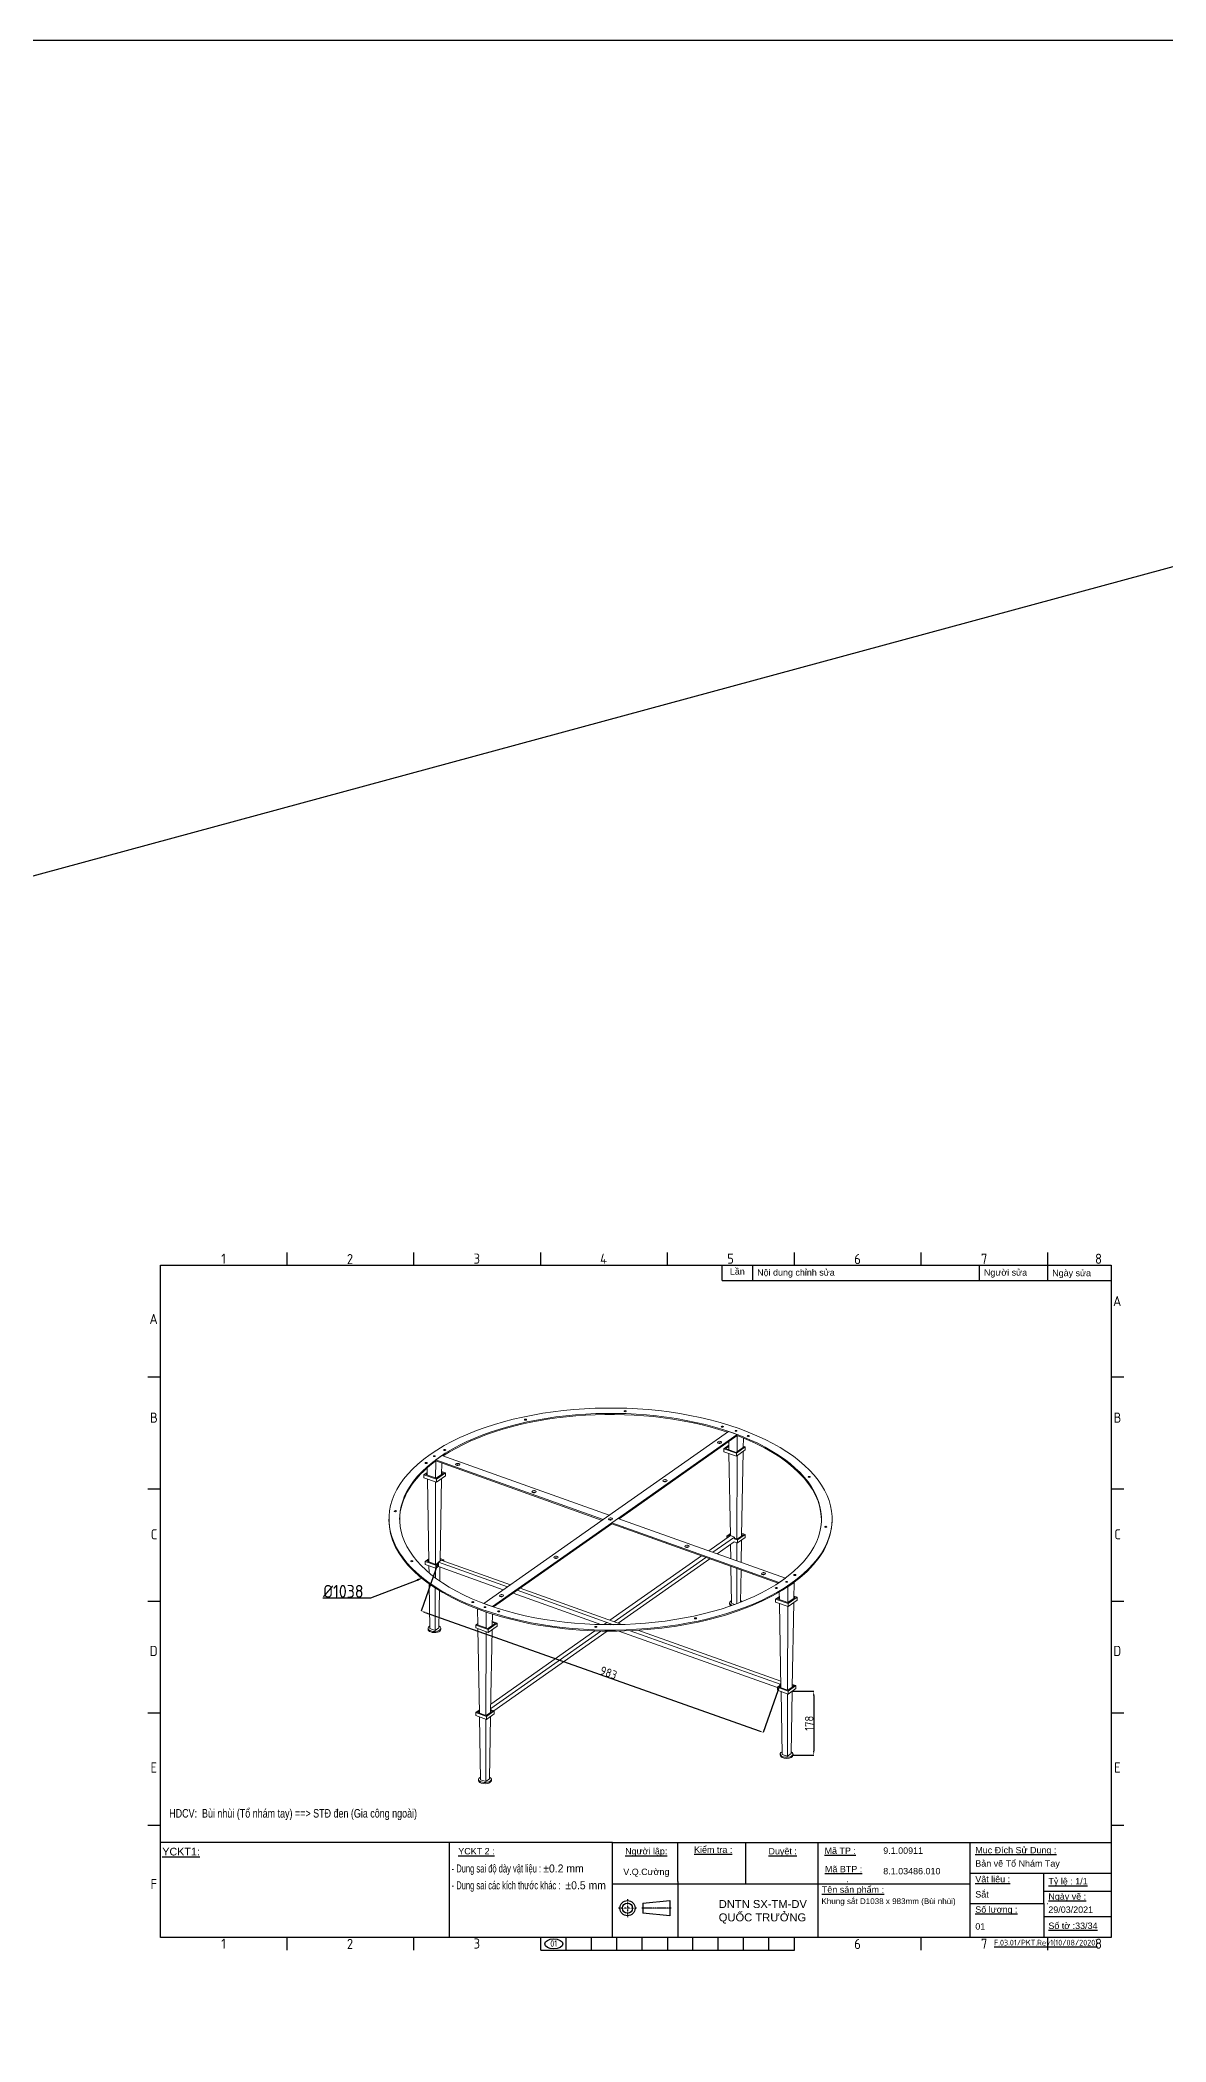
# Model space of a CAD drawing. Header units: millimetres. Extents: x -205945 to -46279, y 28253 to 108078.
# Drawn here: x -73984 to -71346, y 42324 to 47014 of the extents above; entities that cross this region are included whole.
import ezdxf

# ---------------------------------------------------------------- set-up
doc = ezdxf.new("R2010")
doc.units = ezdxf.units.MM
doc.header["$PDMODE"] = 2
for name, pattern in [('CENTER', [2, 1.25, -0.25, 0.25, -0.25]), ('CENTERX2', [4, 2.5, -0.5, 0.5, -0.5]), ('CONTPVMNIL', [0])]:
    doc.linetypes.add(name, pattern=pattern)
doc.layers.get('0').update_dxf_attribs({"linetype": 'CONTPVMNIL'})
doc.layers.get('DEFPOINTS').update_dxf_attribs({"color": 6})
for name, color, linetype in [('CENTER', 1, 'CENTERX2'), ('FRAME050', 6, 'Continuous'), ('MAIN', 7, 'Continuous')]:
    doc.layers.add(name, color=color, linetype=linetype)
doc.styles.add('ISOCP', font='isocp')
doc.styles.add('SLDTEXTSTYLE3', font='TXT', dxfattribs={"width": 0.65, "bigfont": 'bigfont'})
doc.styles.get("Standard").update_dxf_attribs({"font": 'isocp.shx'})
doc.styles.add('style1', font='arial.ttf', dxfattribs={"width": 0.75})
doc.dimstyles.new('Dim20$0', dxfattribs={"dimtxt": 20, "dimasz": 10, "dimexe": 0, "dimexo": 0, "dimgap": 0.6, "dimtad": 1, "dimtoh": 1, "dimdsep": 46, "dimtxsty": 'ISOCP', "dimcen": 0, "dimclrd": 3, "dimclre": 3, "dimclrt": 7, "dimadec": 3, "dimazin": 2, "dimtp": 0.05, "dimtm": 0.05, "dimtfac": 0.7, "dimtofl": 0, "dimtmove": 0, "dimatfit": 3, "dimfxl": 0, "dimtolj": 1, "dimarcsym": 0})
doc.dimstyles.new('Dim20$3', dxfattribs={"dimtxt": 20, "dimasz": 10, "dimexe": 0, "dimexo": 0, "dimgap": 0.6, "dimtad": 1, "dimtoh": 1, "dimdsep": 46, "dimtxsty": 'ISOCP', "dimcen": 0, "dimclrd": 3, "dimclre": 3, "dimclrt": 7, "dimadec": 3, "dimazin": 2, "dimtp": 0.05, "dimtm": 0.05, "dimtfac": 0.7, "dimtofl": 0, "dimtmove": 0, "dimatfit": 3, "dimfxl": 0, "dimtolj": 1, "dimarcsym": 0})

# ---------------------------------------------------------------- blocks, each defined once
blk = doc.blocks.new('ẢERHAEEH')
at = {"layer": 'FRAME050'}
for p, q in [((-261.36, 213.96), (-261.36, 217.92)), ((-221.76, 213.96), (-221.76, 217.92)), ((-182.16, 213.96), (-182.16, 217.92)), ((-142.56, 213.96), (-142.56, 217.92)), ((-102.96, 213.96), (-102.96, 217.92)), ((-63.36, 213.96), (-63.36, 217.92)), ((-23.76, 213.96), (-23.76, 217.92)), ((-300.96, 178.96), (-304.92, 178.96)), ((0, 178.96), (-3.96, 178.96)), ((-300.96, 143.96), (-304.92, 143.96)), ((0, 143.96), (-3.96, 143.96)), ((-304.92, 108.96), (-300.96, 108.96)), ((-3.96, 108.96), (0, 108.96)), ((-300.96, 73.96), (-304.92, 73.96)), ((0, 73.96), (-3.96, 73.96)), ((-300.96, 38.96), (-304.92, 38.96)), ((0, 38.96), (-3.96, 38.96)), ((-261.36, 0), (-261.36, 3.96)), ((-221.76, 0), (-221.76, 3.96)), ((-182.16, 0), (-182.16, 3.96)), ((-182.16, 0), (-102.96, 0)), ((-174.24, 0), (-174.24, 3.96)), ((-166.32, 0), (-166.32, 3.96)), ((-158.4, 0), (-158.4, 3.96)), ((-150.48, 0), (-150.48, 3.96)), ((-142.56, 3.96), (-142.56, 0)), ((-134.64, 0), (-134.64, 3.96)), ((-126.72, 0), (-126.72, 3.96)), ((-118.8, 0), (-118.8, 3.96)), ((-110.88, 0), (-110.88, 3.96)), ((-102.96, 0), (-102.96, 3.96)), ((-63.36, 0), (-63.36, 3.96)), ((-23.76, 0), (-23.76, 3.96))]:
    blk.add_line(p, q, dxfattribs=at)
at = {"layer": 'MAIN', "color": 7, "linetype": 'Continuous'}
blk.add_lwpolyline([(-300.96, 213.96), (-3.96, 213.96), (-3.96, 3.96), (-300.96, 3.96)], close=True, dxfattribs=at)
at = {"layer": 'FRAME050', "style": 'ISOCP'}
for s, p in [('1', (-281.95, 214.36)), ('2', (-242.72, 214.28)), ('3', (-203.13, 214.42)), ('4', (-163.63, 214.36)), ('5', (-123.93, 214.42)), ('6', (-84.25, 214.28)), ('7', (-44.67, 214.36)), ('8', (-9.03, 214.36)), ('A', (-3.41, 201.17)), ('A', (-304.37, 195.59)), ('B', (-304.21, 164.74)), ('B', (-3.25, 164.74)), ('C', (-303.97, 128.3)), ('C', (-3.01, 128.3)), ('D', (-304.3, 91.87)), ('D', (-3.34, 91.87)), ('E', (-304.05, 55.44)), ('E', (-3.09, 55.44)), ('F', (-304.05, 19.01)), ('1', (-281.95, 0.4)), ('2', (-242.72, 0.32)), ('3', (-203.13, 0.46)), ('6', (-84.25, 0.32)), ('7', (-44.67, 0.4)), ('8', (-9.03, 0.4))]:
    blk.add_text(s, height=3.17, dxfattribs=at).set_placement(p)
blk = doc.blocks.new('*D176')
at = {"color": 3, "lineweight": -2, "ltscale": 30, "transparency": 16777216}
for p, q in [((-73208.5, 43364.1), (-73100.1, 43406)), ((-73321.1, 43364.1), (-73208.5, 43364.1))]:
    blk.add_line(p, q, dxfattribs=at)
at = {"color": 3, "ltscale": 30, "transparency": 16777216}
blk.add_solid([(-73101, 43408.4), (-73099.2, 43403.7), (-73086.1, 43411.5)], dxfattribs=at)
at = {"layer": 'DEFPOINTS', "color": 0, "ltscale": 30, "transparency": 16777216}
for p in [(-72100.8, 43792.8), (-73086.1, 43411.5)]:
    blk.add_point(p, dxfattribs=at)
at = {"color": 7, "ltscale": 30, "transparency": 16777216, "insert": (-73273.1, 43379.7), "char_height": 30, "attachment_point": 5, "style": 'ISOCP'}
blk.add_mtext('\\A1;%%C1038', dxfattribs=at)
blk = doc.blocks.new('*D177')
at = {"color": 3, "lineweight": -2, "ltscale": 30, "transparency": 16777216}
for p, q in [((-73050.9, 43447), (-73091.1, 43333.6)), ((-73081.7, 43330.3), (-72299.1, 43052.6)), ((-72249.4, 43162.6), (-72289.7, 43049.2))]:
    blk.add_line(p, q, dxfattribs=at)
at = {"color": 3, "ltscale": 30, "transparency": 16777216}
for points in [[(-73081.1, 43331.8), (-73082.2, 43328.7), (-73091.1, 43333.6)], [(-72298.5, 43054.1), (-72299.7, 43051), (-72289.7, 43049.2)]]:
    blk.add_solid(points, dxfattribs=at)
at = {"layer": 'DEFPOINTS', "color": 0, "ltscale": 30, "transparency": 16777216}
for p in [(-73050.9, 43447), (-72249.4, 43162.6), (-72289.7, 43049.2)]:
    blk.add_point(p, dxfattribs=at)
at = {"color": 7, "ltscale": 30, "transparency": 16777216, "insert": (-72651.7, 43188.9), "char_height": 20, "attachment_point": 5, "rotation": 340.4628, "style": 'ISOCP'}
blk.add_mtext('\\A1;983', dxfattribs=at)
blk = doc.blocks.new('*D178')
at = {"color": 3, "lineweight": -2, "ltscale": 30, "transparency": 16777216}
for p, q in [((-72222.1, 43145.5), (-72171.2, 43145.5)), ((-72171.2, 43135.5), (-72171.2, 43005.7)), ((-72220.1, 42995.7), (-72171.2, 42995.7))]:
    blk.add_line(p, q, dxfattribs=at)
at = {"color": 3, "ltscale": 30, "transparency": 16777216}
for points in [[(-72172.9, 43135.5), (-72169.5, 43135.5), (-72171.2, 43145.5)], [(-72172.9, 43005.7), (-72169.5, 43005.7), (-72171.2, 42995.7)]]:
    blk.add_solid(points, dxfattribs=at)
at = {"layer": 'DEFPOINTS', "color": 0, "ltscale": 30, "transparency": 16777216}
for p in [(-72222.1, 43145.5), (-72220.1, 42995.7), (-72171.2, 42995.7)]:
    blk.add_point(p, dxfattribs=at)
at = {"color": 7, "ltscale": 30, "transparency": 16777216, "insert": (-72181.8, 43070.6), "char_height": 20, "attachment_point": 5, "rotation": 90, "style": 'ISOCP'}
blk.add_mtext('\\A1;178', dxfattribs=at)

msp = doc.modelspace()

# ---------------------------------------------------------------- linework, layer by layer
at = {"ltscale": 30}
msp.add_line((-135875.365, 28252.757), (-66788.624, 47014.308), dxfattribs=at)
at = {"color": 0, "linetype": 'Continuous', "lineweight": 0, "extrusion": (0, 0.865351, 0.501167)}
for p, q in [((-72370.644, 43754.363, 0), (-72664.607, 43547.693, 0)), ((-72644.25, 43540.42, 0), (-72350.287, 43747.09, 0)), ((-72350.337, 43744.459, 0), (-72627.29, 43549.748, 0)), ((-72370.059, 43721.875, 0), (-72381.739, 43713.663, 0)), ((-72377.555, 43714.015, 0), (-72370.015, 43719.316, 0)), ((-72350.287, 43747.09, 0), (-72370.644, 43754.363, 0)), ((-72370.21, 43730.487, 0), (-72369.875, 43711.271, 0)), ((-72335.712, 43717.53, 0), (-72353.126, 43705.288, 0)), ((-72352.425, 43703.191, 0), (-72331.528, 43717.882, 0)), ((-72350.224, 43744.417, 0), (-72350.334, 43707.251, 0)), ((-72335.989, 43738.843, 0), (-72336.367, 43717.07, 0)), ((-72336.355, 43717.76, 0), (-72335.712, 43717.53, 0)), ((-72331.528, 43717.882, 0), (-72336.323, 43719.595, 0)), ((-72331.528, 43717.882, 0), (-72331.528, 43710.959, 0)), ((-73076.661, 43668.887, 0), (-73076.365, 43651.913, 0)), ((-73056.715, 43685.006, 0), (-73056.833, 43644.935, 0)), ((-73042.116, 43697.948, 0), (-73056.628, 43687.745, 0)), ((-73056.628, 43687.745, 0), (-72664.607, 43547.693, 0)), ((-72667.055, 43545.972, 0), (-73056.557, 43685.124, 0)), ((-73042.469, 43680.091, 0), (-73042.934, 43653.342, 0)), ((-72650.095, 43557.896, 0), (-73042.116, 43697.948, 0)), ((-72381.739, 43713.663, 0), (-72381.739, 43706.741, 0)), ((-72381.739, 43713.663, 0), (-72352.425, 43703.191, 0)), ((-72352.425, 43696.268, 0), (-72381.739, 43706.741, 0)), ((-72353.126, 43705.288, 0), (-72377.555, 43714.015, 0)), ((-72369.896, 43712.477, 0), (-72371.026, 43711.682, 0)), ((-72369.721, 43702.447, 0), (-72366.37, 43510.195, 0)), ((-72331.528, 43710.959, 0), (-72352.425, 43696.268, 0)), ((-72352.425, 43703.191, 0), (-72352.425, 43696.268, 0)), ((-72350.362, 43697.718, 0), (-72350.937, 43502.495, 0)), ((-72336.535, 43707.439, 0), (-72339.976, 43509.445, 0)), ((-73076.475, 43658.252, 0), (-73084.158, 43652.851, 0)), ((-73084.158, 43652.851, 0), (-73054.844, 43642.378, 0)), ((-73084.158, 43652.851, 0), (-73084.158, 43645.928, 0)), ((-73054.844, 43635.455, 0), (-73084.158, 43645.928, 0)), ((-73079.974, 43653.202, 0), (-73076.431, 43655.693, 0)), ((-73055.545, 43644.475, 0), (-73079.974, 43653.202, 0)), ((-73076.211, 43643.089, 0), (-73072.822, 43448.637, 0)), ((-73056.859, 43636.175, 0), (-73057.427, 43443.137, 0)), ((-73038.131, 43656.718, 0), (-73055.545, 43644.475, 0)), ((-73054.844, 43642.378, 0), (-73033.947, 43657.07, 0)), ((-73033.947, 43650.147, 0), (-73054.844, 43635.455, 0)), ((-73054.844, 43642.378, 0), (-73054.844, 43635.455, 0)), ((-73043.101, 43643.711, 0), (-73046.451, 43450.969, 0)), ((-73042.846, 43658.402, 0), (-73038.131, 43656.718, 0)), ((-73033.947, 43657.07, 0), (-73042.814, 43660.237, 0)), ((-73033.947, 43657.07, 0), (-73033.947, 43650.147, 0)), ((-73166.172, 43546.562, 0), (-73166.172, 43549.158, 0)), ((-72664.607, 43547.693, 0), (-72944.142, 43351.167, 0)), ((-72923.785, 43343.894, 0), (-72644.25, 43540.42, 0)), ((-72644.25, 43537.824, 0), (-72921.153, 43343.148, 0)), ((-72644.25, 43540.42, 0), (-72252.113, 43400.327, 0)), ((-72254.85, 43398.709, 0), (-72644.25, 43537.824, 0)), ((-72237.601, 43410.529, 0), (-72629.738, 43550.623, 0)), ((-72128.172, 43546.562, 0), (-72128.172, 43549.158, 0)), ((-72366.491, 43510.238, 0), (-72417.101, 43474.657, 0)), ((-72356.719, 43506.747, 0), (-72407.329, 43471.166, 0)), ((-72357.258, 43495.984, 0), (-72397.536, 43467.667, 0)), ((-72366.453, 43515.005, 0), (-72374.765, 43509.161, 0)), ((-72374.765, 43509.161, 0), (-72374.765, 43504.42, 0)), ((-72374.765, 43509.161, 0), (-72370.294, 43507.564, 0)), ((-72370.581, 43509.513, 0), (-72366.409, 43512.446, 0)), ((-72368.553, 43508.788, 0), (-72370.581, 43509.513, 0)), ((-72356.719, 43506.747, 0), (-72366.491, 43510.238, 0)), ((-72366.015, 43489.828, 0), (-72365.428, 43456.196, 0)), ((-72357.258, 43502.907, 0), (-72349.523, 43500.143, 0)), ((-72349.523, 43493.22, 0), (-72357.258, 43495.984, 0)), ((-72356.719, 43503.286, 0), (-72356.719, 43506.747, 0)), ((-72350.224, 43502.24, 0), (-72356.719, 43504.56, 0)), ((-72350.962, 43493.735, 0), (-72351.088, 43451.073, 0)), ((-72335.712, 43512.442, 0), (-72350.224, 43502.24, 0)), ((-72349.523, 43500.143, 0), (-72331.528, 43512.794, 0)), ((-72331.528, 43505.871, 0), (-72349.523, 43493.22, 0)), ((-72349.523, 43500.143, 0), (-72349.523, 43493.22, 0)), ((-72340.143, 43499.814, 0), (-72341.053, 43447.488, 0)), ((-72339.898, 43513.937, 0), (-72335.712, 43512.442, 0)), ((-72331.528, 43512.794, 0), (-72339.866, 43515.773, 0)), ((-72331.528, 43512.794, 0), (-72331.528, 43505.871, 0)), ((-73072.944, 43455.647, 0), (-73081.256, 43449.803, 0)), ((-73081.256, 43449.803, 0), (-73056.013, 43440.785, 0)), ((-73081.256, 43449.803, 0), (-73081.256, 43442.881, 0)), ((-73056.013, 43433.862, 0), (-73081.256, 43442.881, 0)), ((-73077.072, 43450.155, 0), (-73072.899, 43453.088, 0)), ((-73056.714, 43442.882, 0), (-73077.072, 43450.155, 0)), ((-73072.668, 43439.812, 0), (-73072.377, 43423.13, 0)), ((-73057.453, 43434.377, 0), (-73057.521, 43411.314, 0)), ((-73050.499, 43447.252, 0), (-73056.714, 43442.882, 0)), ((-73056.013, 43440.785, 0), (-73050.499, 43444.662, 0)), ((-73056.013, 43440.785, 0), (-73056.013, 43433.862, 0)), ((-73050.499, 43437.739, 0), (-73056.013, 43433.862, 0)), ((-73043.533, 43453.021, 0), (-73050.499, 43448.123, 0)), ((-73050.499, 43448.123, 0), (-73050.499, 43437.739, 0)), ((-73050.499, 43448.123, 0), (-72888.535, 43390.261, 0)), ((-73050.499, 43437.739, 0), (-72898.329, 43383.376, 0)), ((-73046.704, 43436.384, 0), (-73047.268, 43403.941, 0)), ((-73046.388, 43454.58, 0), (-73042.203, 43453.084, 0)), ((-73038.019, 43453.436, 0), (-73046.356, 43456.415, 0)), ((-73043.533, 43453.021, 0), (-72881.57, 43395.158, 0)), ((-73042.203, 43453.084, 0), (-73042.711, 43452.727, 0)), ((-73040.268, 43451.854, 0), (-73038.019, 43453.436, 0)), ((-73038.019, 43453.436, 0), (-73038.019, 43451.05, 0)), ((-72434.061, 43462.733, 0), (-72648.575, 43311.919, 0)), ((-72424.289, 43459.242, 0), (-72638.804, 43308.428, 0)), ((-72414.496, 43455.743, 0), (-72629.01, 43304.929, 0)), ((-72365.113, 43438.101, 0), (-72363.607, 43351.739, 0)), ((-72351.141, 43433.109, 0), (-72351.383, 43350.868, 0)), ((-73071.923, 43397.093, 0), (-73070.098, 43292.382, 0)), ((-73057.591, 43387.354, 0), (-73057.884, 43288.018, 0)), ((-72858.764, 43387.011, 0), (-72620.639, 43301.939, 0)), ((-72341.363, 43429.616, 0), (-72342.674, 43354.207, 0)), ((-72252.113, 43400.327, 0), (-72237.601, 43410.529, 0)), ((-72231.785, 43390.469, 0), (-72231.936, 43390.523, 0)), ((-72231.785, 43390.469, 0), (-72231.894, 43353.298, 0)), ((-72217.273, 43400.671, 0), (-72231.785, 43390.469, 0)), ((-72217.273, 43400.671, 0), (-72217.928, 43363, 0)), ((-72217.425, 43400.725, 0), (-72217.273, 43400.671, 0)), ((-73047.665, 43381.126, 0), (-73049.177, 43294.139, 0)), ((-72944.142, 43351.167, 0), (-72923.785, 43343.894, 0)), ((-72875.523, 43375.228, 0), (-72670.127, 43301.849, 0)), ((-72865.73, 43382.114, 0), (-72640.378, 43301.605, 0)), ((-72368.147, 43352.618, 0), (-72368.147, 43350.022, 0)), ((-72363.607, 43351.739, 0), (-72356.19, 43349.089, 0)), ((-72251.62, 43367.805, 0), (-72260.398, 43361.634, 0)), ((-72260.398, 43361.634, 0), (-72260.398, 43354.711, 0)), ((-72260.398, 43361.634, 0), (-72231.083, 43351.161, 0)), ((-72231.083, 43344.239, 0), (-72260.398, 43354.711, 0)), ((-72256.213, 43361.986, 0), (-72251.576, 43365.246, 0)), ((-72231.785, 43353.258, 0), (-72256.213, 43361.986, 0)), ((-72251.799, 43378.062, 0), (-72251.489, 43360.298, 0)), ((-72251.335, 43351.474, 0), (-72247.892, 43153.925, 0)), ((-72231.92, 43344.538, 0), (-72232.497, 43148.425, 0)), ((-72214.371, 43365.501, 0), (-72231.785, 43353.258, 0)), ((-72231.083, 43351.161, 0), (-72210.187, 43365.853, 0)), ((-72210.187, 43358.93, 0), (-72231.083, 43344.239, 0)), ((-72231.083, 43351.161, 0), (-72231.083, 43344.239, 0)), ((-72218.095, 43353.37, 0), (-72221.537, 43155.375, 0)), ((-72217.863, 43366.749, 0), (-72214.371, 43365.501, 0)), ((-72210.187, 43365.853, 0), (-72217.831, 43368.584, 0)), ((-72210.187, 43365.853, 0), (-72210.187, 43358.93, 0)), ((-73074.637, 43293.26, 0), (-73074.637, 43290.664, 0)), ((-73070.098, 43292.382, 0), (-73057.884, 43288.018, 0)), ((-73057.884, 43288.018, 0), (-73049.177, 43294.139, 0)), ((-73044.637, 43293.26, 0), (-73044.637, 43290.664, 0)), ((-72958.036, 43304.183, 0), (-72962.817, 43300.822, 0)), ((-72962.817, 43300.822, 0), (-72962.817, 43293.899, 0)), ((-72962.817, 43300.822, 0), (-72933.502, 43290.349, 0)), ((-72933.502, 43283.426, 0), (-72962.817, 43293.899, 0)), ((-72958.632, 43338.383, 0), (-72958.524, 43338.459, 0)), ((-72958.632, 43338.383, 0), (-72957.98, 43300.94, 0)), ((-72938.275, 43331.111, 0), (-72958.632, 43338.383, 0)), ((-72958.632, 43301.173, 0), (-72957.992, 43301.624, 0)), ((-72934.204, 43292.446, 0), (-72958.632, 43301.173, 0)), ((-72938.275, 43331.111, 0), (-72938.385, 43293.94, 0)), ((-72938.167, 43331.187, 0), (-72938.275, 43331.111, 0)), ((-72916.79, 43304.689, 0), (-72934.204, 43292.446, 0)), ((-72933.502, 43290.349, 0), (-72912.606, 43305.04, 0)), ((-72912.606, 43298.118, 0), (-72933.502, 43283.426, 0)), ((-72924.02, 43326.552, 0), (-72924.494, 43299.272, 0)), ((-72923.319, 43300.099, 0), (-72924.473, 43300.511, 0)), ((-72924.353, 43307.391, 0), (-72916.79, 43304.689, 0)), ((-72912.606, 43305.04, 0), (-72924.321, 43309.226, 0)), ((-72912.606, 43305.04, 0), (-72912.606, 43298.118, 0)), ((-72655.541, 43307.022, 0), (-72663.096, 43301.71, 0)), ((-72645.769, 43303.531, 0), (-72648.541, 43301.582, 0)), ((-72957.826, 43292.116, 0), (-72954.382, 43094.567, 0)), ((-72938.41, 43285.18, 0), (-72938.988, 43089.067, 0)), ((-72933.502, 43290.349, 0), (-72933.502, 43283.426, 0)), ((-72924.662, 43289.642, 0), (-72928.027, 43096.018, 0)), ((-72683.867, 43287.107, 0), (-72927.685, 43115.692, 0)), ((-72669.707, 43286.702, 0), (-72927.315, 43105.591, 0)), ((-72655.241, 43286.488, 0), (-72920.786, 43099.797, 0)), ((-72627.562, 43286.642, 0), (-72256.326, 43154.016, 0)), ((-72600.877, 43287.493, 0), (-72250.055, 43162.16, 0)), ((-72582.905, 43288.458, 0), (-72248.152, 43168.865, 0)), ((-72250.812, 43158.968, 0), (-72256.326, 43155.092, 0)), ((-72256.326, 43155.092, 0), (-72256.326, 43148.169, 0)), ((-72256.326, 43155.092, 0), (-72231.083, 43146.073, 0)), ((-72252.142, 43155.443, 0), (-72247.97, 43158.377, 0)), ((-72231.785, 43148.17, 0), (-72252.142, 43155.443, 0)), ((-72248.06, 43163.562, 0), (-72250.055, 43162.16, 0)), ((-72250.055, 43162.16, 0), (-72250.055, 43158.698, 0)), ((-72217.273, 43158.373, 0), (-72231.785, 43148.17, 0)), ((-72231.083, 43146.073, 0), (-72213.089, 43158.724, 0)), ((-72213.089, 43151.801, 0), (-72231.083, 43139.151, 0)), ((-72221.458, 43159.868, 0), (-72217.273, 43158.373, 0)), ((-72213.089, 43158.724, 0), (-72221.427, 43161.703, 0)), ((-72213.089, 43158.724, 0), (-72213.089, 43151.801, 0)), ((-72927.315, 43105.591, 0), (-72927.857, 43105.785, 0)), ((-72927.315, 43102.13, 0), (-72927.315, 43105.591, 0)), ((-72231.083, 43139.151, 0), (-72256.326, 43148.169, 0)), ((-72247.738, 43145.101, 0), (-72245.168, 42997.67, 0)), ((-72232.523, 43139.665, 0), (-72232.954, 42993.306, 0)), ((-72231.083, 43146.073, 0), (-72231.083, 43139.151, 0)), ((-72221.704, 43145.745, 0), (-72224.247, 42999.428, 0)), ((-72954.505, 43101.577, 0), (-72962.817, 43095.734, 0)), ((-72962.817, 43095.734, 0), (-72962.817, 43088.811, 0)), ((-72962.817, 43095.734, 0), (-72937.574, 43086.716, 0)), ((-72937.574, 43079.793, 0), (-72962.817, 43088.811, 0)), ((-72958.632, 43096.085, 0), (-72954.46, 43099.019, 0)), ((-72938.275, 43088.813, 0), (-72958.632, 43096.085, 0)), ((-72954.228, 43085.743, 0), (-72951.659, 42938.312, 0)), ((-72939.013, 43080.307, 0), (-72939.444, 42933.948, 0)), ((-72923.764, 43099.015, 0), (-72938.275, 43088.813, 0)), ((-72937.574, 43086.716, 0), (-72919.579, 43099.366, 0)), ((-72919.579, 43092.444, 0), (-72937.574, 43079.793, 0)), ((-72937.574, 43086.716, 0), (-72937.574, 43079.793, 0)), ((-72928.194, 43086.387, 0), (-72930.737, 42940.07, 0)), ((-72927.949, 43100.51, 0), (-72923.764, 43099.015, 0)), ((-72919.579, 43099.366, 0), (-72927.917, 43102.345, 0)), ((-72919.579, 43099.366, 0), (-72919.579, 43092.444, 0)), ((-72249.708, 42998.549, 0), (-72249.708, 42995.953, 0)), ((-72245.168, 42997.67, 0), (-72232.954, 42993.306, 0)), ((-72232.954, 42993.306, 0), (-72224.247, 42999.428, 0)), ((-72219.708, 42998.549, 0), (-72219.708, 42995.953, 0)), ((-72956.198, 42939.191, 0), (-72956.198, 42936.595, 0)), ((-72951.659, 42938.312, 0), (-72939.444, 42933.948, 0)), ((-72939.444, 42933.948, 0), (-72930.737, 42940.07, 0)), ((-72926.198, 42939.191, 0), (-72926.198, 42936.595, 0))]:
    msp.add_line(p, q, dxfattribs=at)
for p, q in [((-72642.302, 42790.868, 0), (-73701.566, 42790.868, 0)), ((-73025.159, 42790.868, 0), (-73025.159, 42568.921, 0)), ((-72331.013, 42790.868, 0), (-72331.013, 42694.098, 0)), ((-71804.599, 42719.224, 0), (-71804.599, 42790.868, 0)), ((-72642.302, 42694.098, 0), (-72161.132, 42694.098, 0)), ((-72489.337, 42700.251, 0), (-72489.337, 42568.921, 0)), ((-72092.788, 42700.251, 0), (-72091.826, 42700.251, 0)), ((-71631.798, 42677.02, 0), (-71474.066, 42677.02, 0)), ((-71631.798, 42618.199, 0), (-71474.066, 42618.199, 0))]:
    msp.add_line(p, q)
at = {"ltscale": 3}
msp.add_line((-72161.132, 42694.098, 0), (-71804.599, 42694.098, 0), dxfattribs=at)
at = {"linetype": 'ByBlock'}
msp.add_line((-71631.798, 42648.121, 0), (-71631.798, 42568.921, 0), dxfattribs=at)
at = {"ltscale": 30}
msp.add_lwpolyline([(-135875.365, 47014.308), (-66788.624, 47014.308), (-66788.624, 28252.757), (-135875.365, 28252.757)], close=True, dxfattribs=at)
at = {"color": 0, "linetype": 'Continuous', "lineweight": 0}
for centre, major_axis, start_param, end_param in [((-72647.172, 43549.158, 0), (-519, 0), -5.331687179632194, 0.9514981275473926), ((-72647.172, 43546.562, 0), (-494, 0), -2.15869906, -0.65314679), ((-72391.81, 43726.094, 0), (-2.5, 0), -2.19009453, -0.31736757), ((-72391.81, 43726.094, 0), (2.5, 0), 0.31736757, 0.95149813), ((-72647.172, 43546.562, 0), (494, 0), 0.00524295, 0.92619178), ((-72647.172, 43546.562, 0), (-494, 0), -0.59399185, -0.00524295), ((-73005.4, 43674.541, 0), (-2.5, 0), -2.19009453, -0.31736757), ((-73005.4, 43674.541, 0), (2.5, 0), 0.31736757, 0.95149813), ((-72519.512, 43636.313, 0), (-2.5, 0), -2.19009453, -0.31736757), ((-72519.512, 43636.313, 0), (2.5, 0), 0.31736757, 0.95149813), ((-72826.257, 43610.541, 0), (-2.5, 0), -2.19009453, -0.31736757), ((-72826.257, 43610.541, 0), (2.5, 0), 0.31736757, 0.95149813), ((-72647.172, 43546.562, 0), (-2.5, 0), -2.19009453, -0.31736757), ((-72647.172, 43546.562, 0), (-2.5, 0), -2.19009453, -0.31736757), ((-72647.172, 43546.562, 0), (2.5, 0), 0.31736757, 0.95149813), ((-72647.172, 43546.562, 0), (2.5, 0), 0.31736757, 0.95149813), ((-72467.972, 43482.541, 0), (-2.5, 0), -2.19009453, -0.31736757), ((-72467.972, 43482.541, 0), (2.5, 0), 0.31736757, 0.95149813), ((-72774.916, 43456.752, 0), (-2.5, 0), -2.19009453, -0.31736757), ((-72774.916, 43456.752, 0), (2.5, 0), 0.31736757, 0.95149813), ((-72288.829, 43418.541, 0), (-2.5, 0), -2.19009453, -0.31736757), ((-72288.829, 43418.541, 0), (2.5, 0), 0.31736757, 0.95149813), ((-72902.618, 43366.972, 0), (-2.5, 0), -2.19009453, -0.31736757), ((-72902.618, 43366.972, 0), (2.5, 0), 0.31736757, 0.95149813), ((-72353.147, 43352.618, 0), (-15, 0), -0.6192982, 0.88838671), ((-72353.147, 43352.618, 0), (-15, 0), -0.78894353, -0.6192982), ((-72353.147, 43352.618, 0), (-15, 0), -2.74329553, -2.34977812), ((-73059.637, 43293.26, 0), (-15, 0), -0.78894353, 0.95149813), ((-73059.637, 43293.26, 0), (15, 0), -2.19009453, 0.79181453), ((-72234.708, 42998.549, 0), (-15, 0), -0.78894353, 3.93340718), ((-72941.198, 42939.191, 0), (-15, 0), -0.78894353, 2.52229445), ((-72941.198, 42939.191, 0), (15, 0), -0.6192982, 0.79181453)]:
    msp.add_ellipse(centre, major_axis=major_axis, ratio=0.50116692, start_param=start_param, end_param=end_param, dxfattribs=at)
at = {"color": 0, "linetype": 'Continuous', "lineweight": 0, "extrusion": (-5.55112e-17, -9.24446e-33, -1)}
msp.add_ellipse((-72647.172, 43549.158, 0), major_axis=(494, 0), ratio=0.50116692, start_param=-4.093090781137342, end_param=2.190094526042244, dxfattribs=at)
at = {"color": 0, "linetype": 'Continuous', "lineweight": 0, "extrusion": (1.33279e-16, -5.55112e-17, -1)}
for centre, major_axis, start_param, end_param in [((-72846.234, 43781.979, 0), (2.5, 0), -4.093090781137289, 2.190094526042297), ((-72612.835, 43801.869, 0), (2.5, 0), -4.093090781137289, 2.190094526042297), ((-72385.226, 43765.602, 0), (2.5, 0), -4.093090781137289, 2.190094526042297), ((-72391.81, 43728.69, 0), (5, 0), -0.95149813, 5.33168718), ((-73079.053, 43680.437, 0), (2.5, 0), -4.093090781137289, 2.190094526042297), ((-73035.643, 43710.955, 0), (2.5, 0), -4.093090781137289, 2.190094526042297), ((-73005.4, 43677.137, 0), (5, 0), -0.95149813, 5.33168718), ((-72519.512, 43638.909, 0), (5, 0), -0.95149813, 5.33168718), ((-72181.695, 43647.841, 0), (2.5, 0), -4.093090781137653, 2.190094526041933), ((-72826.257, 43613.137, 0), (5, 0), -0.95149813, 5.33168718), ((-73151.251, 43567.538, 0), (2.5, 0), -4.093090781137289, 2.190094526042297), ((-72647.172, 43549.158, 0), (5, 0), -0.95149813, 5.33168718), ((-72647.172, 43549.158, 0), (5, 0), -0.95149813, 5.33168718), ((-72143.094, 43530.778, 0), (2.5, 0), -4.093090781137289, 2.190094526042297), ((-72467.972, 43485.137, 0), (5, 0), -0.95149813, 5.33168718), ((-73112.65, 43450.475, 0), (2.5, 0), -4.093090781137289, 2.190094526042297), ((-72774.916, 43459.348, 0), (5, 0), -0.95149813, 5.33168718), ((-72288.829, 43421.137, 0), (5, 0), -0.95149813, 5.33168718), ((-72258.702, 43387.361, 0), (2.5, 0), -4.093090781137654, 2.190094526041932), ((-72215.292, 43417.879, 0), (2.5, 0), -4.093090781137289, 2.190094526042297), ((-72970.014, 43354.469, 0), (2.5, 0), -4.093090781137289, 2.190094526042297), ((-72902.618, 43369.568, 0), (5, 0), -0.95149813, 5.33168718), ((-72909.118, 43332.714, 0), (2.5, 0), -4.093090781137654, 2.190094526041932), ((-72681.51, 43296.447, 0), (2.5, 0), -4.093090781137289, 2.190094526042297), ((-72448.111, 43316.337, 0), (2.5, 0), -4.093090781137289, 2.190094526042297)]:
    msp.add_ellipse(centre, major_axis=major_axis, ratio=0.50116692, start_param=start_param, end_param=end_param, dxfattribs=at)
at = {"color": 0, "linetype": 'Continuous', "lineweight": 0, "extrusion": (8.65026e-17, -5.55112e-17, -1)}
msp.add_ellipse((-72353.167, 43755.857, 0), major_axis=(2, 0), ratio=0.50116692, start_param=-5.663887107932682, end_param=0.6192981992469044, dxfattribs=at)
at = {"color": 0, "linetype": 'Continuous', "lineweight": 0, "extrusion": (3.31905e-17, -5.55112e-17, -1)}
msp.add_ellipse((-72324.331, 43743.847, 0), major_axis=(2.493, 0), ratio=0.50116692, start_param=-4.09309078113742, end_param=2.190094526042166, dxfattribs=at)
at = {"color": 0, "linetype": 'Continuous', "lineweight": 0, "extrusion": (-8.32019e-17, -2.22045e-16, -1)}
msp.add_ellipse((-73059.608, 43696.504, 0), major_axis=(-2, 0), ratio=0.50116692, start_param=-4.09309078113747, end_param=2.190094526042116, dxfattribs=at)
at = {"color": 0, "linetype": 'Continuous', "lineweight": 0, "extrusion": (8.29563e-17, 1.66533e-16, -1)}
msp.add_ellipse((-72647.172, 43546.562, 0), major_axis=(-519, 0), ratio=0.50116692, start_param=-0.95149813, end_param=0, dxfattribs=at)
at = {"color": 0, "linetype": 'Continuous', "lineweight": 0, "extrusion": (-5.76803e-17, -1.66533e-16, -1)}
msp.add_ellipse((-72647.172, 43546.562, 0), major_axis=(519, 0), ratio=0.50116692, start_param=0, end_param=2.19009453, dxfattribs=at)
at = {"color": 0, "linetype": 'Continuous', "lineweight": 0, "extrusion": (-1.37806e-17, -1.11022e-16, -1)}
msp.add_ellipse((-72234.737, 43401.812, 0), major_axis=(2, 0), ratio=0.50116692, start_param=-4.093090781137471, end_param=2.190094526042115, dxfattribs=at)
at = {"color": 0, "linetype": 'Continuous', "lineweight": 0, "extrusion": (4.47721e-17, -9.23805e-30, -1)}
msp.add_ellipse((-72941.177, 43342.459, 0), major_axis=(-2, 0), ratio=0.50116692, start_param=-5.663887107932043, end_param=0.6192981992475435, dxfattribs=at)
at = {"color": 0, "linetype": 'Continuous', "lineweight": 0, "extrusion": (-5.55112e-17, -1.66533e-16, -1)}
msp.add_ellipse((-72353.147, 43350.022, 0), major_axis=(-15, 0), ratio=0.50116692, start_param=-0.60182137, end_param=0, dxfattribs=at)
at = {"color": 0, "linetype": 'Continuous', "lineweight": 0, "extrusion": (-5.55112e-17, -3.88578e-16, -1)}
msp.add_ellipse((-73059.637, 43290.664, 0), major_axis=(-15, 0), ratio=0.50116692, start_param=-0.95149813, end_param=0, dxfattribs=at)
at = {"color": 0, "linetype": 'Continuous', "lineweight": 0, "extrusion": (5.10327e-17, -5.55112e-17, -1)}
msp.add_ellipse((-73059.637, 43290.664, 0), major_axis=(15, 0), ratio=0.50116692, start_param=0, end_param=2.19009453, dxfattribs=at)
at = {"color": 0, "linetype": 'Continuous', "lineweight": 0, "extrusion": (2.2211e-17, -1.11022e-16, -1)}
msp.add_ellipse((-72234.708, 42995.953, 0), major_axis=(15, 0), ratio=0.50116692, start_param=0, end_param=3.14159265, dxfattribs=at)
at = {"color": 0, "linetype": 'Continuous', "lineweight": 0, "extrusion": (-3.03428e-17, -5.55112e-17, -1)}
msp.add_ellipse((-72941.198, 42936.595, 0), major_axis=(-15, 0), ratio=0.50116692, start_param=-2.52229445, end_param=0, dxfattribs=at)
at = {"color": 0, "linetype": 'Continuous', "lineweight": 0, "extrusion": (-1.22692e-16, -1.66533e-16, -1)}
msp.add_ellipse((-72941.198, 42936.595, 0), major_axis=(15, 0), ratio=0.50116692, start_param=0, end_param=0.6192982, dxfattribs=at)
at = {"color": 1}
msp.add_ellipse((-72780.171, 42553.727, 0), major_axis=(-21.079, 0), ratio=0.55171628, dxfattribs=at)
at = {"layer": 'CENTER', "color": 1, "linetype": 'CENTER', "ltscale": 0.05}
for p, q in [((-72586.03, 42637.372, 0), (-72628.813, 42637.372, 0)), ((-72607.422, 42658.764, 0), (-72607.422, 42615.98, 0))]:
    msp.add_line(p, q, dxfattribs=at)
at = {"layer": 'CENTER'}
msp.add_line((-72504.869, 42637.372, 0), (-72574.193, 42637.372, 0), dxfattribs=at)
at = {"layer": 'MAIN'}
for p, q in [((-72385.781, 44107.921, 0), (-72385.781, 44143.921, 0)), ((-72313.781, 44107.921, 0), (-72313.781, 44143.921, 0)), ((-71782.574, 44107.921, 0), (-71782.574, 44143.921, 0)), ((-71622.566, 44107.921, 0), (-71622.566, 44143.921, 0)), ((-72385.781, 44107.921, 0), (-71474.066, 44107.921, 0)), ((-72642.302, 42790.868, 0), (-71474.066, 42790.868, 0)), ((-72642.302, 42694.098, 0), (-72642.302, 42790.868, 0)), ((-72489.337, 42700.251, 0), (-72489.337, 42790.868, 0)), ((-72161.132, 42719.224, 0), (-72161.132, 42790.868, 0)), ((-72642.302, 42568.921, 0), (-72642.302, 42694.098, 0)), ((-72161.132, 42648.121, 0), (-72161.132, 42719.224, 0)), ((-71804.599, 42719.224, 0), (-71474.066, 42719.224, 0)), ((-71804.599, 42648.121, 0), (-71804.599, 42719.224, 0)), ((-71631.798, 42648.121, 0), (-71631.798, 42719.224, 0)), ((-72571.46, 42649.133, 0), (-72508.251, 42655.014, 0)), ((-72571.46, 42649.133, 0), (-72571.46, 42625.611, 0)), ((-72508.251, 42655.014, 0), (-72508.251, 42619.73, 0)), ((-72161.132, 42568.921, 0), (-72161.132, 42648.121, 0)), ((-71804.599, 42648.121, 0), (-71631.798, 42648.121, 0)), ((-71804.599, 42568.921, 0), (-71804.599, 42648.121, 0)), ((-71623.169, 42648.121, 0), (-71622.854, 42648.121, 0)), ((-72508.251, 42619.73, 0), (-72571.46, 42625.611, 0))]:
    msp.add_line(p, q, dxfattribs=at)
for radius in [17.642, 11.761]:
    msp.add_circle((-72607.422, 42637.372, 0), radius, dxfattribs=at)

# ---------------------------------------------------------------- block references
at = {"xscale": 7.5, "yscale": 7.5, "zscale": 7.5}
msp.add_blockref('ẢERHAEEH', (-71444.366, 42539.221, 0), dxfattribs=at)

# ---------------------------------------------------------------- texts
at = {"attachment_point": 1}
for s, insert, char_height, width in [('{\\fArial|b0|i0|c0|p34;Lần}', (-72367.656, 44136.821, 0), 15, 24.50884), ('{\\fArial|b0|i0|c0|p34;\\LYCKT1:}', (-73697.139, 42778.898, 0), 18, 28.97216), ('{\\fArial|b0|i0|c0|p34;29/03/2021}', (-71621.591, 42641.331, 0), 15, 11.98235), ('{\\LF.03.01/PKT.Rev1(10/08/2020)}', (-71748.809, 42563.329, 0), 13.5, 28.97216)]:
    msp.add_mtext(s, dxfattribs=dict(at, insert=insert, char_height=char_height, width=width))
at = {"color": 0, "attachment_point": 1, "style": 'SLDTEXTSTYLE3'}
for s, insert, char_height, width in [('{\\fArial|b0|i0|c0|p34;\\W1;\\C256;Nội dung chỉnh sửa}', (-72303.732, 44134.342, 0), 15, 274.88014), ('{\\fArial|b0|i0|c0|p34;\\W1;\\C256;Người sửa}', (-71772.525, 44134.342, 0), 15, 274.88014), ('{\\fArial|b0|i0|c0|p34;\\W1;\\C256;Ngày sửa}', (-71612.517, 44133.041, 0), 15, 274.88014), ('{\\fArial|b0|i0|c0|p34;\\W1;\\L\\C256;YCKT 2 :}', (-73003.811, 42778.365, 0), 15, 104.20621), ('{\\fArial|b0|i0|c0|p34;\\W1;\\L\\C256;Người lập:}', (-72612.927, 42778.365, 0), 15, 104.20621), ('{\\fArial|b0|i0|c0|p34;\\W1;\\L\\C256;Kiểm tra :}', (-72451.486, 42781.997, 0), 15, 104.20621), ('{\\fArial|b0|i0|c0|p34;\\W1;\\L\\C256;Duyệt :}', (-72277.131, 42778.365, 0), 15, 104.20621), ('{\\fArial|b0|i0|c0|p34;\\W1;\\L\\C256;Mã TP :}', (-72145.776, 42779.438, 0), 15, 104.20621), ('{\\fArial|b0|i0|c0|p34;\\W1;\\C256;9.1.00911}', (-72008.31, 42779.657, 0), 15, 104.20621), ('{\\fArial|b0|i0|c0|p34;\\W1;\\L\\C256;Mục Đích Sử Dụng :}', (-71792.645, 42780.803, 0), 15, 198.90063), ('{\\fArial|b0|i0|c0|p34; - Dung sai độ dày vật liệu : \\W0.933;%%P0.2 mm}', (-73024.338, 42739.757, 0), 18.75, 604.403), ('{\\fArial|b0|i0|c0|p34;\\W1;\\C256;V.Q.Cường}', (-72617.274, 42729.98, 0), 15, 104.20621), ('{\\fArial|b0|i0|c0|p34;\\W1;\\L\\C256;Mã BTP :}', (-72144.813, 42736.497, 0), 15, 104.20621), ('{\\fArial|b0|i0|c0|p34;\\W1;\\C256;8.1.03486.010}', (-72008.31, 42731.644, 0), 15, 104.20621), ('{\\fArial|b0|i0|c0|p34;\\W1;\\C256;Bản vẽ Tổ Nhám Tay}', (-71792.645, 42749.653, 0), 15, 198.90063), ('{\\fArial|b0|i0|c0|p34; - Dung sai các kích thước khác : \\W0.933; %%P0.5 mm}', (-73024.338, 42700.356, 0), 18.75, 604.403), ('{\\fArial|b0|i0|c0|p34;\\W1;\\L\\C256;Tên sản phẩm :}', (-72152.052, 42688.452, 0), 15, 152.67102), ('{\\fArial|b0|i0|c0|p34;\\W1;\\L\\C256;Vật liệu :}', (-71792.645, 42712.833, 0), 15, 104.20621), ('{\\fArial|b0|i0|c0|p34;\\W1;\\L\\C256;Tỷ lệ : 1/1}', (-71621.462, 42707.943, 0), 15, 104.20621), ('{\\fArial|b0|i0|c0|p34;\\W1;\\C256;DNTN SX-TM-DV QUỐC TRƯỞNG}', (-72393.739, 42656.453, 0), 18.75, 279.39865), ('{\\fArial|b0|i0|c0|p34;\\W1;\\C256;Khung sắt D1038 x 983mm (Bùi nhùi) }', (-72153.109, 42660.464, 0), 13.5, 352.68269), ('{\\fArial|b0|i0|c0|p34;\\W1;\\L\\C256;Số lượng :}', (-71792.645, 42641.73, 0), 15, 104.20621), ('{\\fArial|b0|i0|c0|p34;\\W1;\\C256;Sắt }', (-71792.645, 42677.282, 0), 15, 104.20621), ('{\\fArial|b0|i0|c0|p34;\\W1;\\L\\C256;Ngày vẽ :}', (-71621.462, 42672.26, 0), 15, 104.20621), ('{\\fArial|b0|i0|c0|p34;\\W1;\\C256;01}', (-71792.645, 42602.13, 0), 15, 104.20621), ('{\\fArial|b0|i0|c0|p34;\\W1;\\L\\C256;Số tờ :33/34}', (-71621.462, 42603.657, 0), 15, 131.29016)]:
    msp.add_mtext(s, dxfattribs=dict(at, insert=insert, char_height=char_height, width=width))
at = {"ltscale": 30, "insert": (-73680.992, 42869.632, 0), "char_height": 20, "width": 736.52573, "attachment_point": 1, "style": 'style1'}
msp.add_mtext('HDCV:  Bùi nhùi (Tổ nhám tay) ==> STĐ đen (Gia công ngoài)', dxfattribs=at)
at = {"color": 7, "insert": (-72788.392, 42561.932, 0), "char_height": 15, "width": 24.50884, "attachment_point": 1}
msp.add_mtext('01', dxfattribs=at)

# ---------------------------------------------------------------- dimensions: what is measured, and where the dimension line sits
at = {"ltscale": 30}
dim = msp.add_diameter_dim_2p(p1=(-72100.784, 43792.784, 0), p2=(-73086.066, 43411.454, 0), text='%%C1038', dimstyle='Dim20$3', override={"dimtxt": 30, "dimasz": 15}, dxfattribs=at)
dim.commit()
dim.dimension.update_dxf_attribs({"geometry": '*D176', "text_midpoint": (-73273.134, 43364.064, 0), "dimtype": 163})
for base, p1, p2, angle, text, picture, middle, dimtype in [((-72289.672, 43049.216, 0), (-73050.881, 43446.983, 0), (-72249.44, 43162.592, 0), 340.46278, '983', '*D177', (-72655.195, 43178.922, 0), 161), ((-72171.19, 42995.684, 0), (-72222.086, 43145.476, 0), (-72220.09, 42995.684, 0), 90, '178', '*D178', (-72171.19, 43070.58, 0), 160)]:
    dim = msp.add_linear_dim(base=base, p1=p1, p2=p2, angle=angle, text=text, dimstyle='Dim20$0', dxfattribs=at)
    dim.commit()
    dim.dimension.update_dxf_attribs({"geometry": picture, "text_midpoint": middle, "dimtype": dimtype})

doc.saveas('drawing.dxf')
